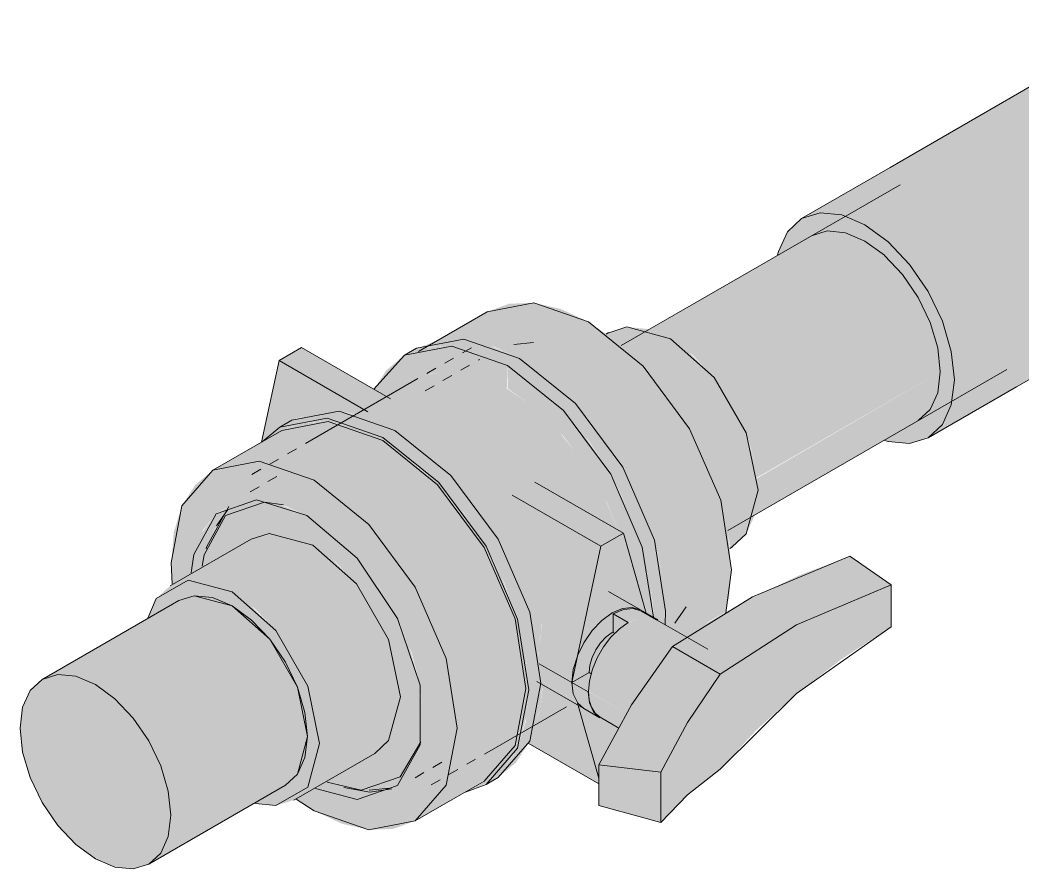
# Model space of a CAD drawing. Header units: millimetres. Extents: x -5097 to 2588, y -1580 to 5282.
# Drawn here: x -3103.6 to -2751, y 2200.6 to 2499.1 of the extents above; entities that cross this region are included whole.
import ezdxf

# ---------------------------------------------------------------- set-up
doc = ezdxf.new("R2010")
doc.units = ezdxf.units.MM
doc.layers.add('M-_WATR----_E', color=5, linetype='Continuous', lineweight=9)

# ---------------------------------------------------------------- blocks, each defined once
blk = doc.blocks.new('COMER_industrial series - BVI10075-336251-В20 Аксонометрия')
at = {"layer": 'M-_WATR----_E', "lineweight": 20}
for color, points in [(8, [(-2927.05, 2379.5), (-2903.73, 2392.96), (-2913.55, 2397.51), (-2922.99, 2399.66), (-2931.68, 2399.31), (-2939.31, 2396.49), (-2956.4, 2386.57), (-2947.53, 2386.92), (-2936.67, 2384.16), (-2927.36, 2379.72)]), (8, [(-2869.31, 2282.17), (-2860.92, 2287.93), (-2855.68, 2290.87), (-2854.28, 2296.28), (-2853.42, 2305.82), (-2854.83, 2319.63), (-2857.25, 2330.27), (-2861.9, 2342.99), (-2868.16, 2355.41), (-2875.78, 2367.03), (-2884.48, 2377.43), (-2894.02, 2386.25), (-2903.73, 2392.96), (-2927.05, 2379.5), (-2916.58, 2371.96), (-2907.96, 2363.87), (-2898.69, 2352.54), (-2891.43, 2341.37), (-2884.8, 2327.83), (-2880.55, 2316.22), (-2877.64, 2303.43), (-2876.65, 2291.31), (-2877.07, 2286.65), (-2869.36, 2282.2)]), (8, [(-2887.19, 2379.94), (-2874.88, 2387.04), (-2882.84, 2390.43), (-2890.26, 2391.16), (-2897.53, 2388.68), (-2892.49, 2384.86), (-2889.29, 2381.89)]), (8, [(-2854.03, 2313.33), (-2853.13, 2313.85), (-2848.24, 2318.39), (-2845.17, 2325.18), (-2844.12, 2333.77), (-2845.17, 2343.56), (-2848.91, 2355.28), (-2853.13, 2364.08), (-2859.5, 2373.41), (-2868.16, 2382.14), (-2874.88, 2387.04), (-2887.19, 2379.94), (-2884.13, 2377.01), (-2875.78, 2367.03), (-2868.16, 2355.41), (-2861.9, 2342.99), (-2857.25, 2330.27), (-2854.26, 2316.11), (-2854.04, 2313.4)]), (8, [(-2974.26, 2366.44), (-2959.55, 2374.65), (-2951.03, 2375.68), (-2941.71, 2373.89), (-2932.43, 2369.74), (-2932.16, 2377.65), (-2942.16, 2382.29), (-2951.78, 2384.47), (-2961.13, 2383.94), (-2968.41, 2381.24), (-2974.78, 2375.96), (-2979.05, 2369.21), (-2974.78, 2366.75)]), (8, [(-2932.16, 2377.65), (-2927.92, 2380.1), (-2939.14, 2385.02), (-2947.53, 2386.92), (-2956.4, 2386.57), (-2965.06, 2383.18), (-2968.29, 2381.29), (-2960.64, 2384.12), (-2951.78, 2384.47), (-2942.16, 2382.29), (-2939.14, 2380.89)]), (8, [(-2877.07, 2286.65), (-2876.65, 2291.31), (-2877.64, 2303.43), (-2881.18, 2317.92), (-2885.29, 2329.18), (-2891.78, 2342.01), (-2899.43, 2353.68), (-2908.3, 2364.27), (-2917.91, 2373.19), (-2927.92, 2380.1), (-2932.16, 2377.65), (-2922.16, 2370.74), (-2912.54, 2361.82), (-2903.68, 2351.23), (-2895.91, 2339.39), (-2889.53, 2326.74), (-2884.8, 2313.77), (-2881.88, 2300.98), (-2880.69, 2288.98), (-2877.18, 2286.71)]), (8, [(-2880.91, 2289.1), (-2881.88, 2300.98), (-2884.8, 2313.77), (-2889.53, 2326.74), (-2897.25, 2341.43), (-2904.77, 2352.54), (-2912.54, 2361.82), (-2922.16, 2370.74), (-2932.16, 2377.65), (-2932.16, 2369.55), (-2922.25, 2362.46), (-2912.37, 2352.54), (-2903.68, 2340.79), (-2897.33, 2329.62), (-2893.17, 2319.63), (-2891.32, 2318.25), (-2883.14, 2290.39), (-2880.96, 2289.13)]), (8, [(-2965.64, 2350.57), (-2932.43, 2369.74), (-2942.34, 2374.17), (-2951.78, 2375.81), (-2960.59, 2374.33), (-2974.26, 2366.44), (-2973.61, 2365.78), (-2981.76, 2361.25), (-2984.26, 2360.67), (-2985.09, 2360.19), (-2980.85, 2359.01), (-2971.76, 2354.79), (-2966, 2350.81)]), (8, [(-3018.43, 2350.81), (-3010, 2355.35), (-3003.95, 2357.59), (-2995.25, 2357.93), (-2985.81, 2355.79), (-2976, 2351.24), (-2976, 2352.34), (-2986, 2356.98), (-2995.62, 2359.16), (-3004.48, 2358.81), (-3012.42, 2355.79), (-3016.34, 2352.54)]), (8, [(-2976, 2352.34), (-2971.76, 2354.79), (-2981.76, 2359.43), (-2991.37, 2361.61), (-3000.24, 2361.26), (-3009.38, 2357.59), (-3012.13, 2355.98), (-3004.48, 2358.81), (-2995.62, 2359.16), (-2986, 2356.98), (-2976.43, 2352.54)]), (8, [(-3000.18, 2337.28), (-2976, 2351.24), (-2986, 2355.83), (-2995.62, 2357.92), (-3004.48, 2357.39), (-3012.49, 2354.24), (-3035.76, 2340.8), (-3028.13, 2343.63), (-3019.44, 2343.97), (-3010, 2341.83), (-3006.82, 2340.35)]), (8, [(-2939.75, 2230.36), (-2935.51, 2232.81), (-2929.13, 2238.1), (-2924.39, 2245.6), (-2921.48, 2255.02), (-2920.49, 2266), (-2921.48, 2278.12), (-2924.39, 2290.9), (-2929.13, 2303.87), (-2935.62, 2316.7), (-2943.28, 2328.37), (-2952.14, 2338.96), (-2961.76, 2347.88), (-2971.76, 2354.79), (-2976, 2352.34), (-2966, 2345.43), (-2956.38, 2336.51), (-2947.52, 2325.92), (-2939.14, 2312.87), (-2933.37, 2301.42), (-2928.24, 2286.71), (-2925.72, 2275.67), (-2924.73, 2263.55), (-2925.72, 2252.57), (-2928.64, 2243.15), (-2933.37, 2235.65), (-2939.14, 2230.86)]), (8, [(-2947.28, 2227.57), (-2939.14, 2230.86), (-2933.37, 2235.65), (-2928.35, 2244.08), (-2925.61, 2253.8), (-2924.78, 2264.1), (-2925.79, 2275.99), (-2928.67, 2288.54), (-2934.17, 2303), (-2940.42, 2315.1), (-2948.05, 2326.56), (-2956.75, 2336.85), (-2966.18, 2345.56), (-2976, 2352.34), (-2976, 2351.24), (-2966.18, 2344.46), (-2956.75, 2335.7), (-2948.05, 2325.31), (-2940.42, 2313.69), (-2934.17, 2301.27), (-2929.1, 2286.71), (-2926.63, 2275.67), (-2925.74, 2263.55), (-2926.66, 2253.32), (-2929.52, 2244.08), (-2934.17, 2236.72), (-2940.42, 2231.53), (-2943.87, 2229.54)]), (8, [(-2964.61, 2217.57), (-2939.14, 2232.59), (-2934.17, 2236.72), (-2929.52, 2244.08), (-2926.61, 2253.8), (-2925.72, 2264.47), (-2926.66, 2275.99), (-2929.52, 2288.54), (-2934.25, 2301.42), (-2940.68, 2314.08), (-2948.56, 2325.92), (-2957.62, 2336.51), (-2967.59, 2345.43), (-2976, 2351.24), (-3000.18, 2337.28), (-2990.37, 2330.49), (-2980.93, 2321.74), (-2972.23, 2311.35), (-2964.61, 2299.72), (-2958.13, 2286.71), (-2953.7, 2274.58), (-2950.84, 2262.03), (-2949.87, 2250.14), (-2950.84, 2239.36), (-2953.7, 2230.12), (-2958.35, 2222.76), (-2960.6, 2220.89)]), (8, [(-2980.93, 2214.4), (-2972.23, 2214.74), (-2964.61, 2217.57), (-2958.35, 2222.76), (-2953.7, 2230.12), (-2950.84, 2239.36), (-2949.87, 2250.14), (-2950.84, 2262.03), (-2953.7, 2274.58), (-2958.35, 2287.31), (-2964.61, 2299.72), (-2972.23, 2311.35), (-2980.93, 2321.74), (-2990.37, 2330.49), (-3000.18, 2337.28), (-3002.73, 2324.83), (-2993.65, 2318.4), (-2984.26, 2308.94), (-2977.29, 2299.86), (-2970.02, 2286.71), (-2965.97, 2276.93), (-2962.95, 2265.23), (-2961.96, 2253.8), (-2962.95, 2244.27), (-2965.97, 2236.05), (-2970.9, 2229.89), (-2977.29, 2226.19), (-2985.03, 2225.05), (-2993.65, 2226.54), (-2999.69, 2229.24), (-3002.01, 2227.9), (-3000.18, 2221.09), (-2990.37, 2216.54), (-2982.46, 2214.74)]), (8, [(-3043.19, 2304.59), (-3039.31, 2306.82), (-3038.76, 2311.42), (-3035.03, 2321.95), (-3030.17, 2328.08), (-3035.1, 2324.91), (-3039.78, 2318.58), (-3042.5, 2311.16), (-3042.88, 2307.51)]), (8, [(-3039.31, 2306.82), (-3022.36, 2316.61), (-3015.99, 2318.58), (-3008.57, 2317.84), (-3000.61, 2314.46), (-3000.61, 2323.33), (-3002.73, 2324.83), (-3011.81, 2328.59), (-3017.63, 2329.6), (-3025.07, 2328.5), (-3031.29, 2324.91), (-3036.13, 2318.58), (-3038.87, 2311.11), (-3039.24, 2307.51)]), (8, [(-3038.11, 2313.18), (-3035.53, 2319.63), (-3030.99, 2325.51), (-3029.38, 2327.38), (-3025.47, 2329.63), (-3028.17, 2329.24), (-3030.17, 2328.08), (-3035.03, 2321.95), (-3038.05, 2313.74)]), (8, [(-3035.96, 2319.01), (-3031.29, 2324.91), (-3025.07, 2328.5), (-3017.63, 2329.6), (-3010.72, 2328.4), (-3011.81, 2328.89), (-3020.43, 2330.38), (-3025.47, 2329.63), (-3029.61, 2327.24), (-3035.71, 2319.38)]), (8, [(-2983.58, 2228.28), (-2976.13, 2229.39), (-2969.85, 2233.07), (-2965.25, 2238.86), (-2962.83, 2245.45), (-2961.93, 2254.16), (-2963.22, 2266.27), (-2966.7, 2278.71), (-2971.5, 2289.83), (-2977.66, 2300.34), (-2985.23, 2310.14), (-2993.65, 2318.4), (-3000.61, 2323.33), (-3000.61, 2314.46), (-2992.65, 2308.65), (-2984.26, 2299.4), (-2978.86, 2291.5), (-2973.97, 2281.32), (-2970.9, 2270.98), (-2969.85, 2261.18), (-2970.9, 2252.59), (-2973.97, 2245.8), (-2978.86, 2241.27), (-2995.81, 2231.48), (-2991.87, 2229.72), (-2984.02, 2228.36)]), (8, [(-3029.03, 2298.05), (-3000.61, 2314.46), (-3008.57, 2317.84), (-3015.99, 2318.58), (-3022.36, 2316.61), (-3050.78, 2300.2), (-3044.41, 2302.17), (-3036.99, 2301.43), (-3029.38, 2298.19)]), (8, [(-3007.28, 2224.86), (-2978.86, 2241.27), (-2973.97, 2245.8), (-2970.9, 2252.59), (-2969.85, 2261.18), (-2970.9, 2270.98), (-2973.97, 2281.32), (-2978.86, 2291.5), (-2985.23, 2300.82), (-2993.65, 2309.38), (-3000.61, 2314.46), (-3029.03, 2298.05), (-3021.07, 2292.24), (-3013.65, 2284.41), (-3007.28, 2275.09), (-3002.39, 2264.91), (-2999.24, 2253.8), (-2998.27, 2244.77), (-2999.32, 2236.18), (-3002.52, 2229.28), (-3006.07, 2225.98)]), (11, [(-2857.37, 2269.16), (-2844.82, 2278.18), (-2830.54, 2286.45), (-2814.65, 2293.92), (-2797.28, 2300.52), (-2811.81, 2310.58), (-2829.63, 2303.85), (-2848.91, 2294.67), (-2862.69, 2286.71), (-2874.16, 2278.85), (-2871.47, 2277.29)]), (8, [(-3058.77, 2288.66), (-3047.78, 2295), (-3042.29, 2296.7), (-3035.9, 2296.07), (-3029.03, 2293.15), (-3029.03, 2298.05), (-3036.99, 2301.43), (-3044.41, 2302.17), (-3050.78, 2300.2), (-3055.67, 2295.67), (-3058.74, 2288.87)]), (11, [(-2878.27, 2216.93), (-2868.96, 2226.68), (-2857.37, 2235.68), (-2844.82, 2249.31), (-2830.54, 2262.26), (-2814.65, 2274.45), (-2797.28, 2285.76), (-2797.28, 2300.52), (-2814.65, 2293.92), (-2830.54, 2286.45), (-2844.82, 2278.18), (-2857.37, 2269.16), (-2868.96, 2252.11), (-2878.27, 2234.62), (-2878.27, 2226.68)]), (8, [(-3013.65, 2222.89), (-3007.28, 2224.86), (-3002.39, 2229.39), (-2999.32, 2236.18), (-2998.27, 2244.77), (-2999.32, 2254.57), (-3002.39, 2264.91), (-3007.28, 2275.09), (-3013.65, 2284.41), (-3022.32, 2293.15), (-3029.03, 2298.05), (-3029.03, 2293.15), (-3022.17, 2288.14), (-3015.77, 2281.39), (-3010.28, 2273.35), (-3006.07, 2264.58), (-3003.3, 2254.57), (-3002.52, 2247.22), (-3003.42, 2239.82), (-3006.07, 2233.96), (-3010.28, 2230.05), (-3021.07, 2223.62), (-3017.58, 2223.28)]), (8, [(-2909.53, 2266.2), (-2903.52, 2269.67), (-2903.24, 2272.26), (-2902.43, 2275), (-2900.45, 2278.7), (-2898.46, 2281.2), (-2897.49, 2282.22), (-2895.04, 2283.91), (-2895.04, 2290.33), (-2891.41, 2291.87), (-2888.04, 2292.21), (-2889.73, 2292.45), (-2891.73, 2292.25), (-2895.39, 2290.7), (-2899.05, 2288.03), (-2902.46, 2284.43), (-2905.39, 2280.14), (-2907.64, 2275.46), (-2909.16, 2269.67)]), (11, [(-2889.73, 2287.27), (-2887, 2288.54), (-2884.37, 2289.13), (-2881.96, 2289.03), (-2880.33, 2288.54), (-2886.36, 2291.69), (-2888.32, 2292.18), (-2891.73, 2291.74), (-2895.04, 2290.33), (-2894.02, 2289.75)]), (11, [(-2890.29, 2255.26), (-2887.97, 2259.27), (-2874.16, 2278.85), (-2869.31, 2282.17), (-2880.61, 2288.54), (-2881.96, 2289.03), (-2884.37, 2289.13), (-2887, 2288.54), (-2890.51, 2286.71), (-2894.02, 2283.91), (-2895.81, 2282.16), (-2899.35, 2277.16), (-2900.68, 2274.86), (-2902.49, 2270.26), (-2903.38, 2266.82), (-2903.73, 2263.02), (-2894.02, 2257.41)]), (11, [(-2894.47, 2283.47), (-2892.85, 2285.06), (-2889.73, 2287.27), (-2895.04, 2290.33), (-2895.04, 2283.8)]), (8, [(-2879.83, 2288.25), (-2879.93, 2288.54), (-2885.39, 2291.69), (-2885.39, 2291.39), (-2884.37, 2290.87), (-2880.33, 2288.54)]), (8, [(-2909.47, 2266.78), (-2909.05, 2270.71), (-2907.59, 2275.56), (-2909.6, 2276.65), (-2920.5, 2282.27), (-2921.32, 2278.98), (-2921.28, 2275.67), (-2921.13, 2273.82), (-2909.6, 2266.86)]), (8, [(-2902.76, 2269.23), (-2902.18, 2271.23), (-2899.75, 2276.47), (-2897.35, 2280.15), (-2895.04, 2283.55), (-2895.39, 2283.76), (-2898.46, 2281.2), (-2900.45, 2278.7), (-2901.96, 2275.97), (-2902.81, 2273.73), (-2903.41, 2270.71), (-2903.38, 2269.59), (-2903.24, 2269.51)]), (8, [(-2902.76, 2269.23), (-2902.18, 2271.23), (-2899.75, 2276.47), (-2897.35, 2280.15), (-2895.04, 2283.55), (-2895.39, 2283.76), (-2898.46, 2281.2), (-2900.45, 2278.7), (-2901.96, 2275.97), (-2902.81, 2273.73), (-2903.41, 2270.71), (-2903.38, 2269.59), (-2903.24, 2269.51)]), (8, [(-2894.63, 2283.32), (-2894.47, 2283.47), (-2895.04, 2283.55)]), (8, [(-2894.63, 2283.32), (-2894.47, 2283.47), (-2895.04, 2283.55)]), (11, [(-2878.27, 2234.62), (-2867.82, 2253.8), (-2857.37, 2269.16), (-2874.16, 2278.85), (-2888.64, 2258.33), (-2900.06, 2237.18), (-2894.02, 2236.47)]), (8, [(-2907.59, 2259.09), (-2907.64, 2259.13), (-2909.05, 2262.25), (-2909.6, 2265.77), (-2920.99, 2272.18), (-2920.49, 2266.95), (-2907.64, 2259.11)]), (8, [(-2903.87, 2262.94), (-2903.73, 2263.02), (-2903.24, 2267.35), (-2902.76, 2269.23), (-2903.73, 2269.55), (-2909.46, 2266.16), (-2909.05, 2265.92)]), (8, [(-2899.73, 2253.78), (-2901.98, 2255.86), (-2903.39, 2258.99), (-2903.87, 2262.94), (-2909.53, 2266.16), (-2909.05, 2262.25), (-2907.48, 2258.99), (-2905.39, 2257.05), (-2899.77, 2253.8)]), (11, [(-2893.05, 2250.15), (-2890.29, 2255.26), (-2903.73, 2262.94), (-2903.14, 2258.99), (-2902.17, 2256.66), (-2901.37, 2255.4), (-2899.35, 2253.79), (-2894.02, 2250.72)]), (8, [(-2899.73, 2253.78), (-2899.66, 2253.98), (-2901.84, 2256.13), (-2902.67, 2257.45), (-2903.46, 2260.01), (-2903.38, 2258.96), (-2901.48, 2255.4), (-2899.75, 2253.8)]), (8, [(-2983.58, 2228.28), (-2976.4, 2229.2), (-2972.83, 2229.92), (-2969.14, 2232.06), (-2965.97, 2236.05), (-2962.95, 2244.27), (-2962.95, 2245.12), (-2965.25, 2238.86), (-2969.92, 2232.97), (-2976.14, 2229.38), (-2983.07, 2228.36)]), (11, [(-2878.27, 2216.93), (-2878.27, 2234.62), (-2900.06, 2237.18), (-2900.06, 2222.89), (-2894.02, 2221.24)]), (8, [(-2980.57, 2227.62), (-2972.83, 2228.77), (-2970.83, 2229.92), (-2969.14, 2232.06), (-2973.97, 2229.56), (-2984.02, 2228.36), (-2981.86, 2227.84)]), (8, [(-2985.03, 2225.05), (-2977.29, 2226.19), (-2972.83, 2228.77), (-2980.57, 2227.62), (-2991.87, 2229.72), (-2995.81, 2231.48), (-2999.4, 2229.11), (-2993.65, 2226.54), (-2990.37, 2225.97)])]:
    blk.add_hatch(color=color, dxfattribs=at).paths.add_polyline_path(points)
h = blk.add_hatch(color=8, dxfattribs=at)
h.paths.add_polyline_path([(-2899.35, 2314.05), (-2891.43, 2318.62), (-2922.64, 2336.64), (-2930.56, 2332.07), (-2909.01, 2319.63)])
h.paths.add_polyline_path([(-2981.28, 2361.35), (-2973.36, 2365.92), (-3004.57, 2383.94), (-3012.49, 2379.37), (-2981.67, 2361.58)])
h = blk.add_hatch(color=8, dxfattribs=at)
h.paths.add_polyline_path([(-2909.6, 2266.16), (-2909.53, 2266.82), (-2920.49, 2273.45), (-2921.13, 2273.82), (-2921.04, 2272.77), (-2916.58, 2270.19)])
h.paths.add_polyline_path([(-2907.59, 2275.56), (-2899.35, 2314.05), (-2930.56, 2332.07), (-2928.19, 2327.66), (-2923.51, 2315.31), (-2920.58, 2301.12), (-2920.06, 2285.85), (-2920.5, 2282.27), (-2907.64, 2275.59)])
h.paths.add_polyline_path([(-3018.63, 2350.69), (-3017.83, 2351.3), (-3011.57, 2356.32), (-3006.85, 2358.81), (-2999.78, 2361.28), (-2991.09, 2361.55), (-2984.81, 2360.35), (-2983.35, 2360.91), (-2981.28, 2361.35), (-3012.49, 2379.37), (-3018.62, 2350.7)])
h = blk.add_hatch(color=8, dxfattribs=at)
h.paths.add_polyline_path([(-2921.59, 2254.64), (-2920.58, 2256.48), (-2920.03, 2264.41), (-2920.49, 2266), (-2921.52, 2254.87)])
h.paths.add_polyline_path([(-2921.41, 2277.27), (-2920.96, 2280.72), (-2920.34, 2283.53), (-2920.02, 2288.54), (-2920.58, 2301.12), (-2923.51, 2315.31), (-2928.57, 2328.67), (-2930.56, 2332.07), (-2922.64, 2336.64), (-2893.2, 2319.64), (-2898.04, 2331.02), (-2904.71, 2342.56), (-2914.33, 2354.67), (-2922.58, 2362.78), (-2932.62, 2369.63), (-2965.64, 2350.57), (-2961.7, 2347.83), (-2952.14, 2338.96), (-2943.28, 2328.37), (-2935.51, 2316.52), (-2928.64, 2302.52), (-2924.39, 2290.9), (-2921.42, 2277.4)])
h = blk.add_hatch(color=8, dxfattribs=at)
h.paths.add_polyline_path([(-3000.18, 2221.09), (-3002.01, 2227.9), (-3006.38, 2225.38), (-3002.39, 2222.62)])
h.paths.add_polyline_path([(-3049.88, 2300.72), (-3043.19, 2304.59), (-3042.41, 2311.42), (-3039.29, 2319.63), (-3034.63, 2325.51), (-3028.17, 2329.24), (-3020.43, 2330.38), (-3011.81, 2328.89), (-3002.73, 2324.83), (-3000.18, 2337.28), (-3010, 2341.83), (-3019.44, 2343.97), (-3028.13, 2343.63), (-3035.76, 2340.8), (-3042.01, 2335.61), (-3046.66, 2328.25), (-3049.53, 2319.01), (-3050.43, 2307.51), (-3049.93, 2301.27)])
h = blk.add_hatch(color=8, dxfattribs=at)
h.paths.add_polyline_path([(-2900.06, 2232.6), (-2900.06, 2237.18), (-2893.05, 2250.15), (-2905.39, 2257.05), (-2907.56, 2258.99), (-2900.63, 2234.62)])
h.paths.add_polyline_path([(-2909.47, 2265.7), (-2909.53, 2266.2), (-2903.52, 2269.67), (-2903.24, 2272.26), (-2902.35, 2275.17), (-2900.45, 2278.7), (-2898.46, 2281.2), (-2897.49, 2282.22), (-2895.04, 2283.91), (-2895.04, 2290.33), (-2891.35, 2291.88), (-2888.04, 2292.21), (-2883.45, 2290.57), (-2891.43, 2318.62), (-2899.35, 2314.05), (-2909.53, 2265.91)])
h = blk.add_hatch(color=8, dxfattribs=at)
h.paths.add_polyline_path([(-2900.06, 2230.52), (-2900.06, 2232.6), (-2907.67, 2259.13), (-2912.82, 2262.25), (-2920.49, 2266.91), (-2919.94, 2263.91), (-2920.58, 2256.48), (-2921.85, 2253.8), (-2924.87, 2244.85), (-2901.14, 2231.15)])
h.paths.add_polyline_path([(-2909.47, 2265.7), (-2909.6, 2266.16), (-2921.04, 2272.77), (-2920.99, 2272.18), (-2909.53, 2265.73)])
at = {"layer": 'M-_WATR----_E', "color": 94, "lineweight": 20}
for p, q in [((-2939.31, 2396.49), (-2963.49, 2382.52)), ((-2896.63, 2389.2), (-2897.53, 2388.68)), ((-3012.49, 2379.37), (-3004.57, 2383.94)), ((-2973.36, 2365.92), (-3004.57, 2383.94)), ((-2964.17, 2383.69), (-2968.41, 2381.24)), ((-2944.87, 2383.87), (-2948, 2382.06)), ((-2923.04, 2385.68), (-2929.98, 2385.02)), ((-2951.13, 2380.25), (-2954.26, 2378.44)), ((-3018.63, 2350.69), (-3012.49, 2379.37)), ((-3012.49, 2379.37), (-2981.28, 2361.35)), ((-2957.4, 2376.63), (-2960.53, 2374.83)), ((-2945.5, 2377.73), (-2948.63, 2375.92)), ((-2942.05, 2379.72), (-2942.37, 2379.53)), ((-2963.66, 2373.02), (-3003.26, 2350.16)), ((-2951.76, 2374.11), (-2954.9, 2372.3)), ((-2958.03, 2370.5), (-2961.16, 2368.69)), ((-3008.01, 2358.38), (-3012.25, 2355.93)), ((-3011.57, 2354.76), (-3035.76, 2340.8)), ((-3006.39, 2348.35), (-3009.52, 2346.54)), ((-3012.65, 2344.73), (-3015.78, 2342.92)), ((-3018.91, 2341.12), (-3022.05, 2339.31)), ((-3013.28, 2338.59), (-3016.41, 2336.79)), ((-3019.55, 2334.98), (-3022.68, 2333.17)), ((-2891.43, 2318.62), (-2922.64, 2336.64)), ((-2930.56, 2332.07), (-2899.35, 2314.05)), ((-3030.49, 2326.99), (-3034.53, 2321.31)), ((-3022.36, 2316.61), (-3050.78, 2300.2)), ((-2891.43, 2318.62), (-2899.35, 2314.05)), ((-2883.45, 2290.57), (-2891.43, 2318.62)), ((-2899.35, 2314.05), (-2907.59, 2275.56)), ((-2854.03, 2313.33), (-2853.13, 2313.85)), ((-2797.28, 2300.52), (-2811.81, 2310.58)), ((-2797.28, 2300.52), (-2797.28, 2285.76)), ((-2885.39, 2291.69), (-2896.66, 2298.19)), ((-2873.42, 2287.06), (-2869.39, 2292.74)), ((-2895.04, 2283.8), (-2895.04, 2290.33)), ((-2895.04, 2290.33), (-2889.73, 2287.27)), ((-2885.39, 2291.69), (-2879.73, 2288.42)), ((-2879.83, 2288.25), (-2885.14, 2291.31)), ((-2879.83, 2288.25), (-2885.14, 2291.31)), ((-2861.8, 2277.84), (-2879.83, 2288.25)), ((-2879.3, 2288.14), (-2879.73, 2288.42)), ((-2895.04, 2283.8), (-2894.47, 2283.47)), ((-2857.37, 2269.16), (-2874.16, 2278.85)), ((-2907.61, 2275.46), (-2909.6, 2266.16)), ((-2921.04, 2272.77), (-2909.6, 2266.16)), ((-2909.53, 2266.2), (-2903.52, 2269.67)), ((-2903.52, 2269.67), (-2902.76, 2269.23)), ((-2921.84, 2266.54), (-2905.39, 2257.05)), ((-2909.6, 2266.16), (-2909.47, 2265.7)), ((-2903.87, 2262.94), (-2909.53, 2266.2)), ((-2940.26, 2241.04), (-2911.43, 2257.68)), ((-2907.6, 2259.08), (-2905.39, 2257.05)), ((-2905.39, 2257.05), (-2907.6, 2259.08)), ((-2907.54, 2258.93), (-2900.06, 2232.6)), ((-2905.39, 2257.05), (-2899.73, 2253.78)), ((-2905.39, 2257.05), (-2899.73, 2253.78)), ((-2899.63, 2253.95), (-2893.05, 2250.15)), ((-2924.87, 2244.85), (-2900.06, 2230.52)), ((-3007.28, 2224.86), (-2978.86, 2241.27)), ((-2946.52, 2237.42), (-2943.39, 2239.23)), ((-2958.41, 2236.33), (-2955.28, 2238.13)), ((-2952.78, 2233.8), (-2949.65, 2235.61)), ((-2900.06, 2237.18), (-2878.27, 2234.62)), ((-2900.06, 2237.18), (-2900.06, 2222.89)), ((-2964.68, 2232.71), (-2961.55, 2234.52)), ((-2959.05, 2230.19), (-2955.91, 2232)), ((-2939.75, 2230.36), (-2935.51, 2232.81)), ((-2878.27, 2216.93), (-2878.27, 2234.62)), ((-2980.87, 2228.38), (-2973.93, 2229.03)), ((-2964.61, 2217.57), (-2940.42, 2231.53)), ((-3006.44, 2225.16), (-3000.18, 2221.09)), ((-2878.27, 2216.93), (-2900.06, 2222.89))]:
    blk.add_line(p, q, dxfattribs=at)
for points in [[(-2939.31, 2396.49, 0), (-2922.99, 2399.66, 0), (-2903.73, 2392.96, 0)], [(-2903.73, 2392.96, 0), (-2884.48, 2377.43, 0), (-2868.16, 2355.41, 0), (-2857.25, 2330.27, 0), (-2853.42, 2305.82, 0), (-2855.45, 2290.66, 0)], [(-2874.88, 2387.04, 0), (-2890.26, 2391.16, 0), (-2896.6, 2389.13, 0)], [(-2853.17, 2313.92, 0), (-2848.24, 2318.39, 0), (-2844.12, 2333.77, 0), (-2848.24, 2353.91, 0), (-2859.5, 2373.41, 0), (-2874.88, 2387.04, 0)], [(-2979.13, 2369.3, 0), (-2968.41, 2381.24, 0), (-2951.78, 2384.47, 0), (-2932.16, 2377.65, 0)], [(-2964.17, 2383.69, 0), (-2947.53, 2386.92, 0), (-2927.92, 2380.1, 0)], [(-2927.92, 2380.1, 0), (-2908.3, 2364.27, 0), (-2891.67, 2341.84, 0), (-2880.55, 2316.22, 0), (-2876.65, 2291.31, 0), (-2876.82, 2286.55, 0)], [(-2932.16, 2377.65, 0), (-2912.54, 2361.82, 0), (-2895.91, 2339.39, 0), (-2884.8, 2313.77, 0), (-2880.89, 2289.09, 0)], [(-2976, 2352.34, 0), (-2995.62, 2359.16, 0), (-3012.25, 2355.93, 0), (-3018.45, 2350.84, 0)], [(-2971.76, 2354.79, 0), (-2991.37, 2361.61, 0), (-3008.01, 2358.38, 0)], [(-2976, 2351.24, 0), (-2995.25, 2357.93, 0), (-3011.57, 2354.76, 0)], [(-2947.26, 2227.53, 0), (-2939.75, 2230.36, 0), (-2928.64, 2243.15, 0), (-2924.73, 2263.55, 0), (-2928.64, 2288.45, 0), (-2939.75, 2314.08, 0), (-2956.38, 2336.51, 0), (-2976, 2352.34, 0)], [(-2935.51, 2232.81, 0), (-2924.39, 2245.6, 0), (-2920.49, 2266, 0), (-2924.39, 2290.9, 0), (-2935.51, 2316.52, 0), (-2952.14, 2338.96, 0), (-2971.76, 2354.79, 0)], [(-2940.42, 2231.53, 0), (-2929.52, 2244.08, 0), (-2925.69, 2264.1, 0), (-2929.52, 2288.54, 0), (-2940.42, 2313.69, 0), (-2956.75, 2335.7, 0), (-2976, 2351.24, 0)], [(-3000.18, 2337.28, 0), (-3019.44, 2343.97, 0), (-3035.76, 2340.8, 0), (-3046.66, 2328.25, 0), (-3050.49, 2308.23, 0), (-3050.11, 2300.82, 0)], [(-3000.18, 2221.09, 0), (-2980.93, 2214.4, 0), (-2964.61, 2217.57, 0), (-2953.7, 2230.12, 0), (-2949.87, 2250.14, 0), (-2953.7, 2274.58, 0), (-2964.61, 2299.72, 0), (-2980.93, 2321.74, 0), (-3000.18, 2337.28, 0)], [(-3002.73, 2324.83, 0), (-3020.43, 2330.38, 0), (-3034.63, 2325.51, 0), (-3042.5, 2311.16, 0), (-3043.41, 2304.74, 0)], [(-3039.53, 2307.04, 0), (-3038.87, 2311.11, 0), (-3031.29, 2324.91, 0), (-3017.63, 2329.6, 0), (-3010.94, 2328.59, 0)], [(-3030.17, 2328.08, 0), (-3038.05, 2313.74, 0), (-3038.16, 2313.22, 0)], [(-2999.66, 2228.97, 0), (-2985.03, 2225.05, 0), (-2970.83, 2229.92, 0), (-2962.95, 2244.27, 0), (-2962.95, 2265.23, 0), (-2970.83, 2288.67, 0), (-2985.03, 2309.94, 0), (-3002.73, 2324.83, 0)], [(-3022.36, 2316.61, 0), (-3015.99, 2318.58, 0), (-3000.61, 2314.46, 0)], [(-3000.61, 2314.46, 0), (-2985.23, 2300.82, 0), (-2973.97, 2281.32, 0), (-2969.85, 2261.18, 0), (-2973.97, 2245.8, 0), (-2978.86, 2241.27, 0)], [(-2811.81, 2310.58, 0), (-2846.05, 2296.28, 0), (-2874.16, 2278.85, 0)], [(-3058.69, 2288.83, 0), (-3055.67, 2295.67, 0), (-3044.41, 2302.17, 0), (-3029.03, 2298.05, 0)], [(-2857.37, 2269.16, 0), (-2830.54, 2286.45, 0), (-2797.28, 2300.52, 0)], [(-3047.78, 2295, 0), (-3042.29, 2296.7, 0), (-3029.03, 2293.15, 0)], [(-3029.03, 2298.05, 0), (-3013.65, 2284.41, 0), (-3002.39, 2264.91, 0), (-2998.27, 2244.77, 0), (-3002.39, 2229.39, 0), (-3013.65, 2222.89, 0), (-3020.83, 2223.62, 0)], [(-3029.03, 2293.15, 0), (-3015.77, 2281.39, 0), (-3006.07, 2264.58, 0), (-3002.52, 2247.22, 0), (-3006.07, 2233.96, 0), (-3010.28, 2230.05, 0)], [(-2885.39, 2291.69, 0), (-2888.32, 2292.59, 0), (-2891.73, 2292.25, 0), (-2895.39, 2290.7, 0), (-2899.05, 2288.03, 0), (-2902.46, 2284.43, 0), (-2905.39, 2280.14, 0), (-2907.6, 2275.56, 0)], [(-2895.04, 2290.33, 0), (-2891.41, 2291.87, 0), (-2888.04, 2292.21, 0), (-2885.14, 2291.31, 0)], [(-2903.73, 2263.02, 0), (-2903.38, 2266.82, 0), (-2902.35, 2270.83, 0), (-2900.68, 2274.86, 0), (-2898.46, 2278.7, 0), (-2895.81, 2282.16, 0), (-2892.85, 2285.06, 0), (-2889.73, 2287.27, 0)], [(-2797.28, 2285.76, 0), (-2830.54, 2262.26, 0), (-2857.37, 2235.68, 0)], [(-2903.52, 2269.67, 0), (-2903.24, 2272.26, 0), (-2902.43, 2275, 0), (-2901.14, 2277.69, 0), (-2899.45, 2280.15, 0), (-2897.49, 2282.22, 0), (-2895.39, 2283.76, 0), (-2895.03, 2283.95, 0)], [(-2903.52, 2269.67, 0), (-2903.24, 2272.26, 0), (-2902.43, 2275, 0), (-2901.14, 2277.69, 0), (-2899.45, 2280.15, 0), (-2897.49, 2282.22, 0), (-2895.39, 2283.76, 0), (-2895.03, 2283.95, 0)], [(-2874.16, 2278.85, 0), (-2888.64, 2258.33, 0), (-2900.06, 2237.18, 0)], [(-2907.64, 2275.46, 0), (-2909.05, 2270.71, 0), (-2909.53, 2266.2, 0)], [(-2878.27, 2234.62, 0), (-2868.96, 2252.11, 0), (-2857.37, 2269.16, 0)], [(-2909.53, 2266.2, 0), (-2909.05, 2262.25, 0), (-2907.64, 2259.13, 0)], [(-2907.64, 2259.13, 0), (-2909.05, 2262.25, 0), (-2909.53, 2266.2, 0)], [(-2903.87, 2262.94, 0), (-2903.39, 2258.99, 0), (-2901.98, 2255.86, 0), (-2899.73, 2253.78, 0)], [(-2899.63, 2253.95, 0), (-2901.37, 2255.4, 0), (-2902.67, 2257.45, 0), (-2903.46, 2260.01, 0), (-2903.73, 2263.02, 0)], [(-2962.69, 2245.37, 0), (-2969.92, 2232.97, 0), (-2983.58, 2228.28, 0), (-2995.59, 2231.16, 0)], [(-2857.37, 2235.68, 0), (-2868.96, 2226.68, 0), (-2878.27, 2216.93, 0)], [(-2989.7, 2229.28, 0), (-2980.57, 2227.62, 0), (-2972.83, 2228.77, 0)]]:
    blk.add_polyline3d(points, dxfattribs=at)
blk = doc.blocks.new('Тройник клеевой - d 20-315 мм-947772-В20 Аксонометрия')
at = {"layer": 'M-_WATR----_E', "lineweight": 20}
for points in [[(-2685.89, 2424.06), (-2657.71, 2440.34), (-2659.05, 2451.28), (-2661.92, 2460.94), (-2666.92, 2471.35), (-2673.44, 2480.89), (-2681.03, 2488.9), (-2689.18, 2494.84), (-2697.32, 2498.3), (-2704.91, 2499.05), (-2711.42, 2497.04), (-2742.54, 2479.07), (-2736.02, 2481.09), (-2728.43, 2480.34), (-2720.29, 2476.87), (-2712.14, 2470.93), (-2704.56, 2462.92), (-2698.04, 2453.39), (-2692.79, 2442.13), (-2689.75, 2431.06), (-2689.2, 2425.97), (-2686.58, 2424.46)], [(-2689.2, 2425.97), (-2689.89, 2432.4), (-2693.04, 2442.98), (-2698.04, 2453.39), (-2704.56, 2462.92), (-2712.14, 2470.93), (-2720.29, 2476.87), (-2728.43, 2480.34), (-2736.02, 2481.09), (-2742.54, 2479.07), (-2770.11, 2463.15), (-2763.6, 2465.17), (-2756.01, 2464.42), (-2747.87, 2460.95), (-2739.72, 2455.01), (-2731.74, 2446.43), (-2724.86, 2436.45), (-2718.94, 2438.42), (-2711.45, 2437.72), (-2705.04, 2435.11), (-2692.27, 2427.74)], [(-2743.97, 2390.53), (-2737.96, 2394), (-2737.96, 2401.3), (-2737.24, 2405.06), (-2737.05, 2410.37), (-2735.23, 2418.61), (-2733.52, 2425.77), (-2730.11, 2431.98), (-2725.09, 2436.37), (-2725.87, 2437.84), (-2732.13, 2447), (-2739.72, 2455.01), (-2747.87, 2460.95), (-2756.01, 2464.42), (-2763.6, 2465.17), (-2770.11, 2463.15), (-2797.69, 2447.23), (-2791.18, 2449.24), (-2783.59, 2448.49), (-2775.44, 2445.03), (-2767.3, 2439.09), (-2758.67, 2429.56), (-2753.19, 2421.54), (-2748.19, 2411.13), (-2745.05, 2400.55)], [(-2775.09, 2372.57), (-2743.97, 2390.53), (-2745.05, 2400.55), (-2748.19, 2411.13), (-2753.19, 2421.54), (-2759.71, 2431.08), (-2767.3, 2439.09), (-2775.44, 2445.03), (-2783.59, 2448.49), (-2791.18, 2449.24), (-2797.69, 2447.23), (-2828.8, 2429.27), (-2822.29, 2431.28), (-2814.7, 2430.53), (-2806.56, 2427.07), (-2798.41, 2421.13), (-2790.82, 2413.12), (-2784.3, 2403.58), (-2779.3, 2393.17), (-2776.16, 2382.59)], [(-2719.93, 2383.59), (-2719.2, 2390.46), (-2717.04, 2397.71), (-2713.56, 2404.94), (-2709.15, 2411.39), (-2703.95, 2416.88), (-2698.37, 2420.95), (-2692.79, 2423.32), (-2687.58, 2423.84), (-2683.12, 2422.46), (-2705.11, 2435.14), (-2709.5, 2436.49), (-2714.71, 2435.98), (-2720.29, 2433.6), (-2725.87, 2429.53), (-2731.74, 2423.06), (-2735.77, 2417.02), (-2737.24, 2409.37), (-2737.24, 2405.06), (-2737.96, 2400.55), (-2737.96, 2394), (-2723.16, 2385.45)], [(-2735.77, 2417.02), (-2734.95, 2418.37), (-2731.07, 2424.04), (-2725.61, 2429.72), (-2720.29, 2433.6), (-2714.71, 2435.98), (-2709.5, 2436.49), (-2707.17, 2435.98), (-2712.09, 2437.98), (-2718.94, 2438.42), (-2725.61, 2435.92), (-2730.11, 2431.98), (-2733.66, 2425.53), (-2735.67, 2417.54)], [(-2790.82, 2350.18), (-2783.93, 2352.54), (-2779.3, 2356.83), (-2776.16, 2363.78), (-2775.09, 2372.57), (-2776.16, 2382.59), (-2779.41, 2393.39), (-2784.3, 2403.58), (-2790.82, 2413.12), (-2798.41, 2421.13), (-2806.56, 2427.07), (-2814.7, 2430.53), (-2822.29, 2431.28), (-2828.8, 2429.27), (-2833.8, 2424.63), (-2836.95, 2417.68), (-2837.1, 2416.39), (-2825.3, 2423.21), (-2819.81, 2424.9), (-2813.42, 2424.27), (-2806.55, 2421.35), (-2799.69, 2416.34), (-2793.29, 2409.59), (-2787.8, 2401.56), (-2783.59, 2392.78), (-2780.8, 2382.59), (-2780.04, 2375.42), (-2780.94, 2368.02), (-2783.59, 2362.16), (-2787.8, 2358.26), (-2799.6, 2351.44), (-2798.41, 2350.93), (-2795.96, 2350.69)], [(-2709.15, 2368.25), (-2703.94, 2368.77), (-2702.32, 2369.46), (-2710.86, 2374.39), (-2713.67, 2377), (-2715.44, 2380.91), (-2716.04, 2385.84), (-2715.44, 2391.47), (-2713.56, 2397.66), (-2710.28, 2404.12), (-2707.2, 2408.63), (-2702.93, 2413.13), (-2698.35, 2416.46), (-2693.78, 2418.41), (-2689.52, 2418.82), (-2685.85, 2417.69), (-2677.32, 2412.76), (-2677.85, 2415.22), (-2680.19, 2419.75), (-2683.12, 2422.46), (-2687.58, 2423.84), (-2693.6, 2422.97), (-2698.37, 2420.95), (-2704.71, 2416.07), (-2709.81, 2410.42), (-2714.12, 2403.8), (-2717.36, 2396.64), (-2719.31, 2389.44), (-2719.82, 2382.7), (-2719.2, 2377.57), (-2717.04, 2372.81), (-2713.56, 2369.61), (-2709.81, 2368.46)], [(-2753.19, 2370.16), (-2733.86, 2381.32), (-2735.66, 2382.36), (-2737.24, 2384.61), (-2737.36, 2386.62), (-2737.96, 2389.23), (-2737.96, 2394), (-2743.97, 2390.53), (-2745.04, 2381.75), (-2748.19, 2374.8), (-2752.48, 2370.82)], [(-2713.61, 2369.63), (-2717.04, 2372.81), (-2719.2, 2377.57), (-2719.93, 2383.59), (-2737.96, 2394), (-2737.76, 2387.79), (-2737.24, 2385.45), (-2737.12, 2384.31), (-2735.49, 2382.26), (-2716.04, 2371.03)], [(-2784.3, 2352.19), (-2753.19, 2370.16), (-2748.19, 2374.8), (-2745.04, 2381.75), (-2743.97, 2390.53), (-2775.09, 2372.57), (-2776.16, 2363.78), (-2779.3, 2356.83), (-2783.93, 2352.54)]]:
    blk.add_hatch(color=8, dxfattribs=at).paths.add_polyline_path(points)
h = blk.add_hatch(color=8, dxfattribs=at)
h.paths.add_polyline_path([(-2658.78, 2431.55), (-2658.78, 2431.55), (-2668.44, 2428.6)])
h.paths.add_polyline_path([(-2677.46, 2413.88), (-2666.92, 2419.96), (-2661.92, 2424.6), (-2658.78, 2431.55), (-2657.71, 2440.34), (-2685.87, 2424.05), (-2683.06, 2422.4), (-2679.52, 2418.9), (-2677.53, 2414.52)])
at = {"layer": 'M-_WATR----_E', "color": 94, "lineweight": 20}
for p, q in [((-2711.42, 2497.04), (-2742.54, 2479.08)), ((-2742.54, 2479.08), (-2770.11, 2463.15)), ((-2770.11, 2463.15), (-2797.69, 2447.23)), ((-2705.04, 2435.11), (-2732.61, 2451.03)), ((-2797.69, 2447.23), (-2828.8, 2429.27)), ((-2683.12, 2422.46), (-2705.04, 2435.11)), ((-2825.3, 2423.21), (-2819.81, 2424.9)), ((-2819.81, 2424.9), (-2813.42, 2424.27)), ((-2813.42, 2424.27), (-2806.56, 2421.35)), ((-2806.55, 2421.35), (-2799.69, 2416.35)), ((-2689.53, 2418.83), (-2685.87, 2417.7)), ((-2677.46, 2413.88), (-2666.92, 2419.96)), ((-2799.69, 2416.34), (-2793.3, 2409.6)), ((-2702.94, 2413.12), (-2698.37, 2416.46)), ((-2707.21, 2408.62), (-2702.94, 2413.12)), ((-2793.29, 2409.59), (-2787.8, 2401.56)), ((-2710.87, 2403.26), (-2707.21, 2408.62)), ((-2787.8, 2401.56), (-2783.59, 2392.79)), ((-2713.68, 2397.41), (-2710.87, 2403.26)), ((-2715.44, 2391.47), (-2713.68, 2397.41)), ((-2783.59, 2392.78), (-2780.94, 2383.87)), ((-2716.04, 2385.84), (-2715.44, 2391.47)), ((-2745.74, 2388.17), (-2735.53, 2382.28)), ((-2780.94, 2383.87), (-2780.04, 2375.43)), ((-2753.19, 2370.16), (-2729.65, 2383.75)), ((-2715.44, 2380.9), (-2716.04, 2385.83)), ((-2735.53, 2382.28), (-2713.61, 2369.63)), ((-2780.04, 2375.42), (-2780.94, 2368.02)), ((-2784.3, 2352.19), (-2753.19, 2370.16)), ((-2780.94, 2368.02), (-2783.59, 2362.17))]:
    blk.add_line(p, q, dxfattribs=at)
for points in [[(-2711.42, 2497.04, 0), (-2704.91, 2499.05, 0), (-2697.32, 2498.3, 0), (-2689.18, 2494.84, 0), (-2681.03, 2488.9, 0), (-2673.44, 2480.89, 0), (-2666.92, 2471.35, 0), (-2661.92, 2460.94, 0), (-2658.78, 2450.36, 0), (-2657.71, 2440.34, 0)], [(-2657.71, 2440.34, 0), (-2658.78, 2431.55, 0), (-2661.92, 2424.6, 0), (-2666.92, 2419.96, 0), (-2666.92, 2419.96, 0)], [(-2775.09, 2372.57, 0), (-2776.16, 2382.59, 0), (-2779.3, 2393.17, 0), (-2784.3, 2403.58, 0), (-2790.82, 2413.12, 0), (-2798.41, 2421.13, 0), (-2806.56, 2427.07, 0), (-2814.7, 2430.53, 0), (-2822.29, 2431.28, 0), (-2828.8, 2429.27, 0), (-2833.8, 2424.63, 0), (-2836.95, 2417.68, 0), (-2837.23, 2416.51, 0)], [(-2677.17, 2412.89, 0), (-2677.53, 2414.52, 0), (-2679.69, 2419.28, 0), (-2683.12, 2422.46, 0), (-2687.58, 2423.84, 0), (-2692.79, 2423.32, 0), (-2698.37, 2420.95, 0), (-2703.95, 2416.88, 0), (-2709.15, 2411.39, 0), (-2713.62, 2404.85, 0), (-2717.04, 2397.71, 0), (-2719.2, 2390.46, 0), (-2719.93, 2383.59, 0)], [(-2698.37, 2416.46, 0), (-2693.79, 2418.4, 0), (-2689.53, 2418.83, 0)], [(-2719.93, 2383.59, 0), (-2719.2, 2377.57, 0), (-2717.04, 2372.81, 0), (-2713.61, 2369.63, 0), (-2713.61, 2369.63, 0)], [(-2710.86, 2374.39, 0), (-2710.86, 2374.39, 0), (-2713.67, 2377, 0), (-2715.44, 2380.9, 0)], [(-2799.57, 2351.27, 0), (-2798.41, 2350.93, 0), (-2790.82, 2350.18, 0), (-2784.3, 2352.19, 0), (-2779.3, 2356.83, 0), (-2776.16, 2363.78, 0), (-2775.09, 2372.57, 0)], [(-2713.56, 2369.6, 0), (-2709.15, 2368.25, 0), (-2703.94, 2368.77, 0), (-2702.35, 2369.27, 0)], [(-2783.59, 2362.16, 0), (-2787.8, 2358.26, 0), (-2787.8, 2358.26, 0)]]:
    blk.add_polyline3d(points, dxfattribs=at)

msp = doc.modelspace()

# ---------------------------------------------------------------- hatches: boundary and pattern name
at = {"layer": 'M-_WATR----_E'}
for points in [[(-2870.95, 2384.17), (-2806.56, 2421.35), (-2813.42, 2424.27), (-2819.81, 2424.9), (-2825.3, 2423.21), (-2882.24, 2390.17), (-2874.88, 2387.04), (-2872.71, 2385.45)], [(-2844.59, 2338.15), (-2780.04, 2375.43), (-2780.94, 2383.87), (-2784.3, 2394.27), (-2787.8, 2401.56), (-2793.3, 2409.6), (-2799.69, 2416.35), (-2806.56, 2421.35), (-2870.95, 2384.17), (-2866.92, 2381.24), (-2858.5, 2371.94), (-2852.91, 2363.62), (-2848.24, 2353.91), (-2845.17, 2343.56)], [(-2845.2, 2325.12), (-2787.8, 2358.26), (-2783.59, 2362.17), (-2780.94, 2368.02), (-2780.04, 2375.42), (-2844.57, 2337.9), (-2844.12, 2333.77), (-2845.17, 2325.18)], [(-3077.04, 2265.43), (-3029.03, 2293.15), (-3035.9, 2296.07), (-3042.29, 2296.7), (-3047.78, 2295), (-3095.79, 2267.29), (-3090.3, 2268.98), (-3083.9, 2268.35)], [(-3050.52, 2219.5), (-3002.52, 2247.22), (-3003.42, 2255.66), (-3006.23, 2264.91), (-3010.28, 2273.35), (-3015.77, 2281.39), (-3022.17, 2288.14), (-3029.03, 2293.15), (-3077.04, 2265.43), (-3070.18, 2260.42), (-3063.78, 2253.67), (-3058.29, 2245.64), (-3054.08, 2236.86), (-3051.43, 2227.95)], [(-3063.78, 2200.64), (-3058.29, 2202.33), (-3054.08, 2206.24), (-3051.43, 2212.1), (-3050.52, 2219.5), (-3051.43, 2227.95), (-3054.08, 2236.86), (-3058.29, 2245.64), (-3063.91, 2253.8), (-3070.18, 2260.42), (-3077.04, 2265.43), (-3083.9, 2268.35), (-3090.3, 2268.98), (-3095.79, 2267.29), (-3100.01, 2263.38), (-3102.65, 2257.52), (-3103.56, 2250.12), (-3102.65, 2241.67), (-3100.01, 2232.76), (-3095.79, 2223.98), (-3090.3, 2215.95), (-3083.9, 2209.2), (-3077.04, 2204.19), (-3070.18, 2201.27)], [(-3058.29, 2202.33), (-3010.28, 2230.05), (-3006.07, 2233.96), (-3003.42, 2239.82), (-3002.52, 2247.22), (-3050.52, 2219.5), (-3051.43, 2212.1), (-3054.08, 2206.24)]]:
    msp.add_hatch(color=47, dxfattribs=at).paths.add_polyline_path(points)

# ---------------------------------------------------------------- linework, layer by layer
at = {"layer": 'M-_WATR----_E', "color": 94, "lineweight": 20}
for p, q in [((-2794.19, 2441.17), (-2892.2, 2384.59)), ((-2854.71, 2319.63), (-2756.69, 2376.22)), ((-3047.78, 2295), (-3095.79, 2267.29)), ((-3058.29, 2202.33), (-3010.28, 2230.05))]:
    msp.add_line(p, q, dxfattribs=at)
for points in [[(-3047.78, 2295, 0), (-3042.29, 2296.7, 0), (-3035.9, 2296.07, 0), (-3029.03, 2293.15, 0)], [(-3029.03, 2293.15, 0), (-3022.17, 2288.14, 0), (-3015.77, 2281.39, 0), (-3010.28, 2273.35, 0), (-3006.07, 2264.58, 0), (-3003.42, 2255.66, 0), (-3002.52, 2247.22, 0)], [(-3077.04, 2265.43, 0), (-3083.9, 2268.35, 0), (-3090.3, 2268.98, 0), (-3095.79, 2267.29, 0), (-3100.01, 2263.38, 0), (-3102.65, 2257.52, 0), (-3103.56, 2250.12, 0)], [(-3050.52, 2219.5, 0), (-3051.43, 2227.95, 0), (-3054.08, 2236.86, 0), (-3058.29, 2245.64, 0), (-3063.78, 2253.67, 0), (-3070.18, 2260.42, 0), (-3077.04, 2265.43, 0)], [(-3103.56, 2250.12, 0), (-3102.65, 2241.67, 0), (-3100.01, 2232.76, 0), (-3095.79, 2223.98, 0), (-3090.3, 2215.95, 0), (-3083.9, 2209.2, 0), (-3077.04, 2204.19, 0)], [(-3002.52, 2247.22, 0), (-3003.42, 2239.82, 0), (-3006.07, 2233.96, 0), (-3010.28, 2230.05, 0)], [(-3077.04, 2204.19, 0), (-3070.18, 2201.27, 0), (-3063.78, 2200.64, 0), (-3058.29, 2202.33, 0), (-3054.08, 2206.24, 0), (-3051.43, 2212.1, 0), (-3050.52, 2219.5, 0)]]:
    msp.add_polyline3d(points, dxfattribs=at)

# ---------------------------------------------------------------- block references
for name in ['Тройник клеевой - d 20-315 мм-947772-В20 Аксонометрия', 'COMER_industrial series - BVI10075-336251-В20 Аксонометрия']:
    msp.add_blockref(name, (0, 0), dxfattribs=at)

doc.saveas('drawing.dxf')
